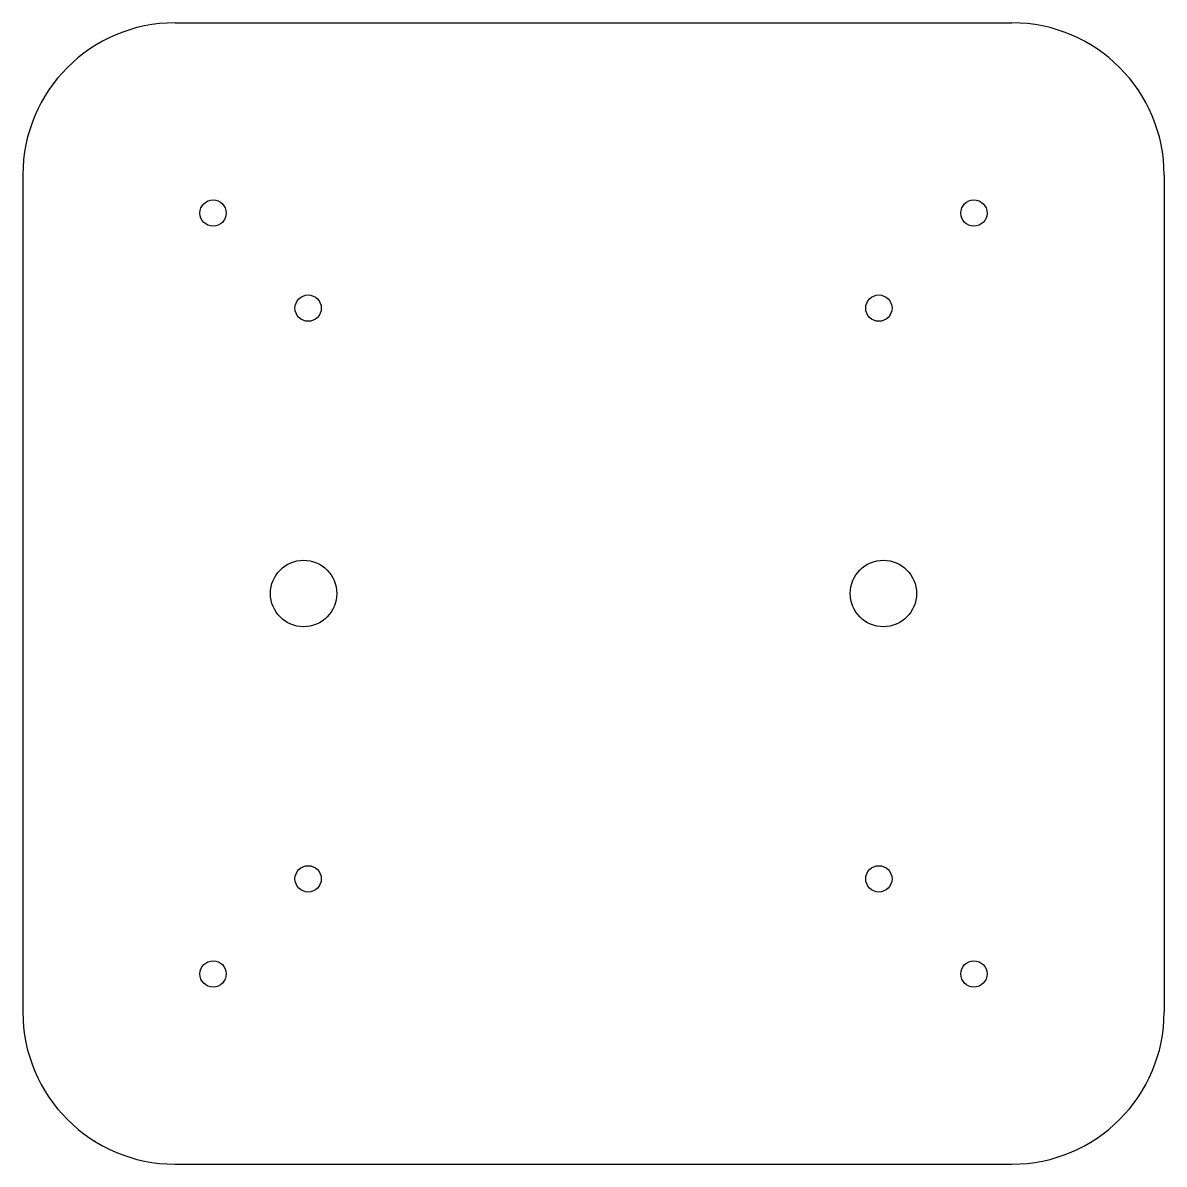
# Model space of a CAD drawing. Header units: millimetres. Extents: x -75 to 75, y -75 to 75.
import ezdxf

# ---------------------------------------------------------------- set-up
doc = ezdxf.new("R2010")
doc.units = ezdxf.units.MM

msp = doc.modelspace()

# ---------------------------------------------------------------- linework, layer by layer
at = {"color": 7, "linetype": 'Continuous', "lineweight": 25}
for p, q in [((-55, 75), (55, 75)), ((-75, 55), (-75, -55)), ((75, 55), (75, -55)), ((-55, -75), (55, -75))]:
    msp.add_line(p, q, dxfattribs=at)
for centre, radius in [((-50, 50), 1.73), ((50, 50), 1.73), ((-37.5, 37.5), 1.73), ((37.5, 37.5), 1.73), ((-38.1, 0), 4.36), ((38.1, 0), 4.36), ((-37.5, -37.5), 1.73), ((37.5, -37.5), 1.73), ((-50, -50), 1.73), ((50, -50), 1.73)]:
    msp.add_circle(centre, radius, dxfattribs=at)
for centre, start, end in [((-55, 55), 90, 180), ((55, 55), 0, 90), ((-55, -55), 180, 270), ((55, -55), 270, 0)]:
    msp.add_arc(centre, 20, start, end, dxfattribs=at)

doc.saveas('drawing.dxf')
